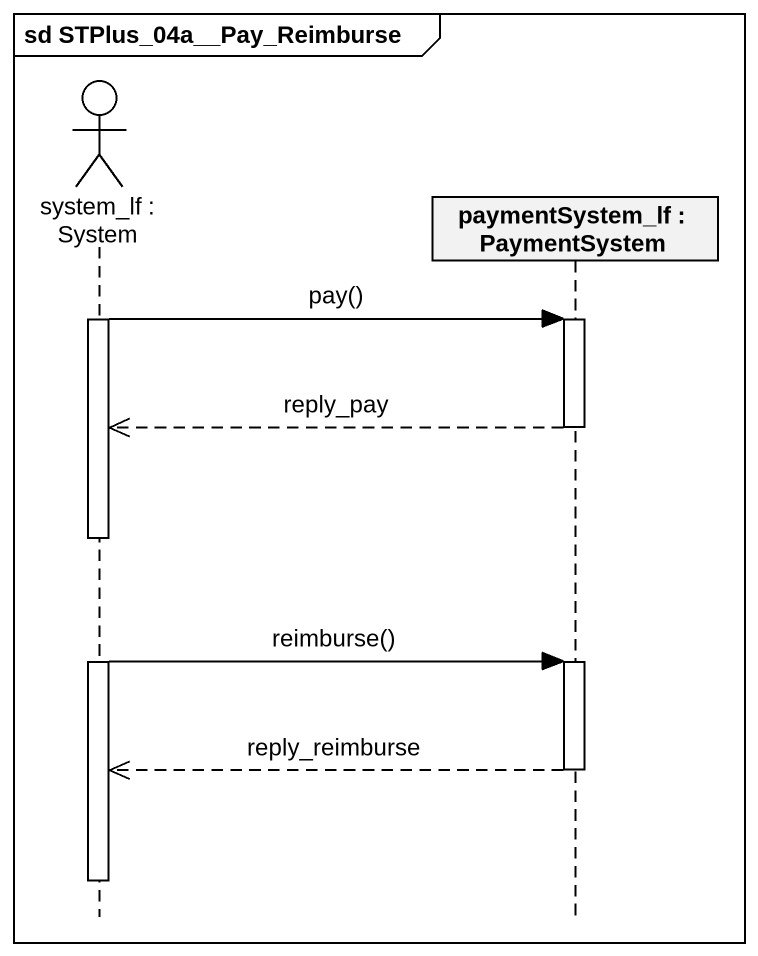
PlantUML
@startuml
mainframe sd STPlus_04a__Pay_Reimburse
hide footbox
actor "system_lf : System" as system_lf
participant "paymentSystem_lf : PaymentSystem" as paymentSystem_lf

activate system_lf
system_lf -> paymentSystem_lf : pay()
activate paymentSystem_lf
paymentSystem_lf -->> system_lf : reply_pay
deactivate paymentSystem_lf
system_lf -> paymentSystem_lf : reimburse()
activate paymentSystem_lf
paymentSystem_lf -->> system_lf : reply_reimburse
deactivate paymentSystem_lf
deactivate system_lf
@enduml
